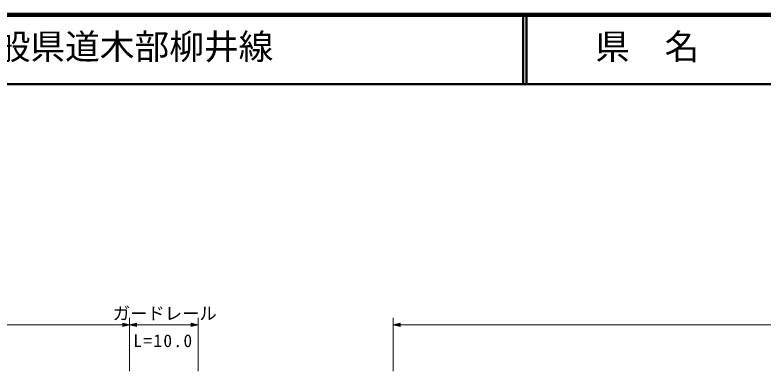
# Model space of a CAD drawing. Units: millimetres, scale not verified. Extents: x 40000 to 680000, y 20000 to 380000.
# Drawn here: x 224508 to 332318, y 328639 to 380000 of the extents above; entities that cross this region are included whole.
import ezdxf
from ezdxf.enums import TextEntityAlignment as Align

# ---------------------------------------------------------------- set-up
doc = ezdxf.new("R2010")
doc.units = ezdxf.units.MM
doc.header["$LTSCALE"] = 1000
for name, color, linetype, lineweight in [('M-STR-HTXT', 7, 'Continuous', 13), ('M-TTL', 2, 'Continuous', 140), ('M-TTL-LINE', 7, 'Continuous', 50), ('M-TTL-TXT', 7, 'Continuous', 13)]:
    doc.layers.add(name, color=color, linetype=linetype, lineweight=lineweight)
doc.styles.add('ＭＳ ゴシック', font='')
doc.styles.get('ＭＳ ゴシック').set_extended_font_data('MS Gothic')

msp = doc.modelspace()

# ---------------------------------------------------------------- linework, layer by layer
at = {"layer": 'M-STR-HTXT'}
for p, q in [((166528, 335313), (250910, 335313)), ((241032, 335313), (240032, 335563)), ((240032, 335563), (240032, 335063)), ((240032, 335063), (241032, 335313)), ((240057, 335100), (240057, 335526)), ((240057, 335526), (240927, 335313)), ((240930, 335313), (240057, 335100)), ((240095, 335138), (240095, 335488)), ((240095, 335488), (240827, 335313)), ((240827, 335313), (240095, 335138)), ((240132, 335176), (240132, 335450)), ((240132, 335450), (240727, 335313)), ((240727, 335313), (240132, 335176)), ((240170, 335213), (240170, 335413)), ((240170, 335413), (240625, 335313)), ((240625, 335313), (240170, 335213)), ((240207, 335250), (240207, 335376)), ((240207, 335376), (240525, 335313)), ((240525, 335313), (240207, 335250)), ((240245, 335288), (240245, 335338)), ((240245, 335338), (240422, 335313)), ((240245, 335313), (240422, 335313)), ((240422, 335313), (240245, 335288)), ((241032, 328639), (241032, 336313)), ((242032, 335563), (241032, 335313)), ((241032, 335313), (242032, 335063)), ((241135, 335313), (242007, 335526)), ((242007, 335100), (241137, 335313)), ((241237, 335313), (241970, 335488)), ((241970, 335138), (241237, 335313)), ((241337, 335313), (241932, 335450)), ((241932, 335176), (241337, 335313)), ((241440, 335313), (241895, 335413)), ((241895, 335213), (241440, 335313)), ((241540, 335313), (241857, 335376)), ((241857, 335250), (241540, 335313)), ((241642, 335313), (241820, 335338)), ((241820, 335313), (241642, 335313)), ((241820, 335288), (241642, 335313)), ((241820, 335338), (241820, 335288)), ((241857, 335376), (241857, 335250)), ((241895, 335413), (241895, 335213)), ((241932, 335450), (241932, 335176)), ((241970, 335488), (241970, 335138)), ((242007, 335526), (242007, 335100)), ((242032, 335063), (242032, 335563)), ((250910, 335313), (249910, 335563)), ((249910, 335563), (249910, 335063)), ((249910, 335063), (250910, 335313)), ((249935, 335100), (249935, 335526)), ((249935, 335526), (250805, 335313)), ((250808, 335313), (249935, 335100)), ((249972, 335138), (249972, 335488)), ((249972, 335488), (250705, 335313)), ((250705, 335313), (249972, 335138)), ((250010, 335176), (250010, 335450)), ((250010, 335450), (250605, 335313)), ((250605, 335313), (250010, 335176)), ((250048, 335213), (250048, 335413)), ((250048, 335413), (250502, 335313)), ((250502, 335313), (250048, 335213)), ((250085, 335250), (250085, 335376)), ((250085, 335376), (250402, 335313)), ((250402, 335313), (250085, 335250)), ((250122, 335288), (250122, 335338)), ((250122, 335338), (250300, 335313)), ((250122, 335313), (250300, 335313)), ((250300, 335313), (250122, 335288)), ((250910, 328639), (250910, 336313)), ((279023, 328639), (279023, 336313)), ((280023, 335563), (279023, 335313)), ((279023, 335313), (280023, 335063)), ((279023, 335313), (543954, 335313)), ((279125, 335313), (279998, 335526)), ((279998, 335100), (279128, 335313)), ((279228, 335313), (279960, 335488)), ((279960, 335138), (279228, 335313)), ((279328, 335313), (279923, 335450)), ((279923, 335176), (279328, 335313)), ((279430, 335313), (279885, 335413)), ((279885, 335213), (279430, 335313)), ((279530, 335313), (279848, 335376)), ((279848, 335250), (279530, 335313)), ((279633, 335313), (279810, 335338)), ((279810, 335313), (279633, 335313)), ((279810, 335288), (279633, 335313)), ((279810, 335338), (279810, 335288)), ((279848, 335376), (279848, 335250)), ((279885, 335413), (279885, 335213)), ((279923, 335450), (279923, 335176)), ((279960, 335488), (279960, 335138)), ((279998, 335526), (279998, 335100)), ((280023, 335063), (280023, 335563))]:
    msp.add_line(p, q, dxfattribs=at)
at = {"layer": 'M-TTL'}
msp.add_line((680000, 380000), (40000, 380000), dxfattribs=at)
at = {"layer": 'M-TTL-LINE'}
for p, q in [((297750, 380000), (297750, 370000)), ((298250, 380000), (298250, 370000)), ((40000, 370000), (680000, 370000))]:
    msp.add_line(p, q, dxfattribs=at)

# ---------------------------------------------------------------- texts
at = {"layer": 'M-STR-HTXT', "style": 'ＭＳ ゴシック'}
msp.add_text('ガードレール', height=1833, dxfattribs=at).set_placement((238596, 335490), align=Align.BOTTOM_LEFT)
at = {"layer": 'M-STR-HTXT', "insert": (241562, 332064), "char_height": 1833, "attachment_point": 7, "style": 'ＭＳ ゴシック'}
msp.add_mtext('\\T1.16;L=10.0', dxfattribs=at)
at = {"layer": 'M-TTL-TXT', "style": 'ＭＳ ゴシック'}
for s, p in [('一般県道木部柳井線', (216734, 372500)), ('県\u3000名', (308125, 372500))]:
    msp.add_text(s, height=3666, dxfattribs=at).set_placement(p, align=Align.BOTTOM_LEFT)

doc.saveas('drawing.dxf')
